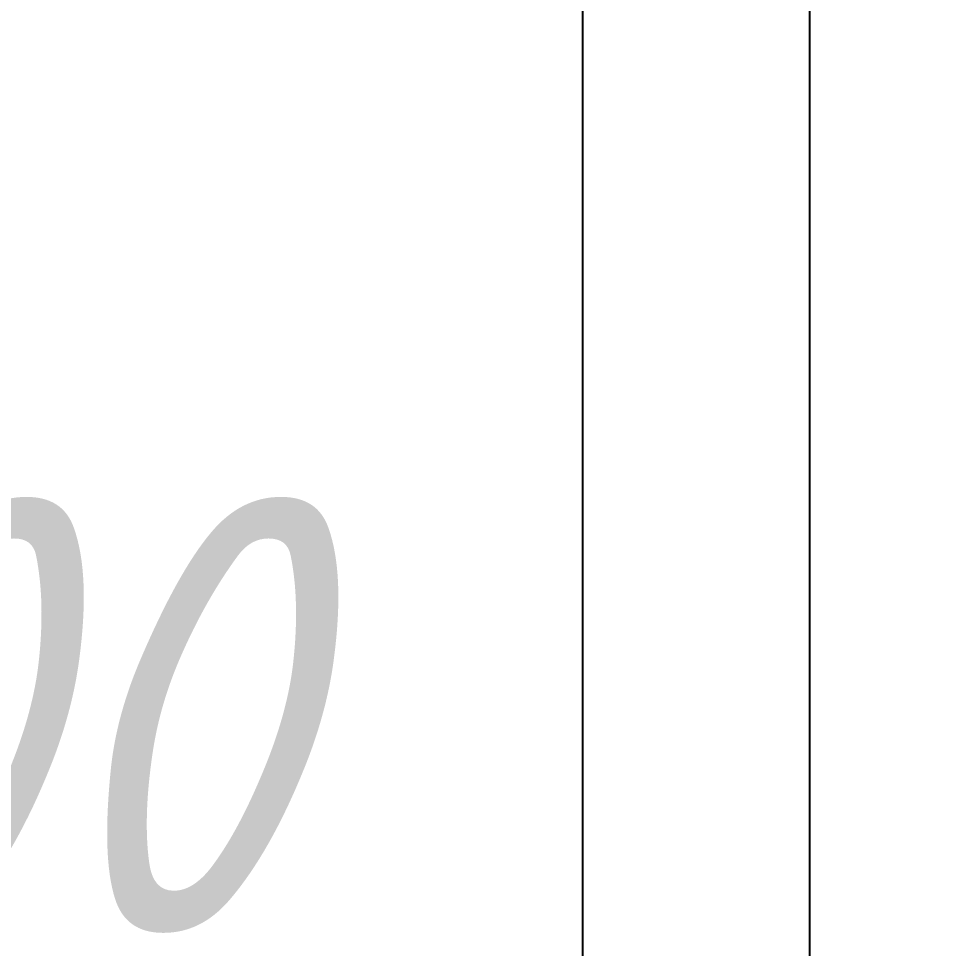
# Model space of a CAD drawing. Header units: millimetres. Extents: x -962 to 79815, y -55582 to 115780.
# Drawn here: x 26098 to 26707, y -7850 to -7235 of the extents above; entities that cross this region are included whole.
import ezdxf
from ezdxf.enums import TextEntityAlignment as Align

# ---------------------------------------------------------------- set-up
doc = ezdxf.new("R2010")
doc.units = ezdxf.units.MM
doc.layers.add('01-Dimension', color=4, linetype='Continuous')
doc.layers.add('03-Text', color=3, linetype='Continuous')
doc.styles.add('GreenexSolar', font='gbeitc.shx', dxfattribs={"width": 0.8, "height": 576.977143})
doc.dimstyles.new('GreenexSolar', dxfattribs={"dimtxt": 3, "dimasz": 1, "dimexe": 0.18, "dimexo": 0.0625, "dimgap": 0.09, "dimtad": 1, "dimtih": 1, "dimtoh": 1, "dimdec": 0, "dimzin": 0, "dimdsep": 46, "dimtxsty": 'GreenexSolar', "dimblk": 'ARCHTICK', "dimcen": 0.09, "dimclrd": 4, "dimclre": 4, "dimclrt": 3, "dimadec": 0, "dimazin": 0, "dimtfac": 1, "dimtdec": 4, "dimtofl": 0, "dimtmove": 0, "dimatfit": 3, "dimfxl": 1, "dimtolj": 1, "dimtzin": 0, "dimarcsym": 0})

# ---------------------------------------------------------------- blocks, each defined once
blk = doc.blocks.new('_ArchTick')
at = {"color": 0, "linetype": 'ByBlock', "const_width": 0.15}
blk.add_lwpolyline([(-0.5, -0.5), (0.5, 0.5)], dxfattribs=at)
blk = doc.blocks.new('*D178')
at = {"layer": '01-Dimension', "color": 4, "lineweight": -2, "transparency": 16777216}
for p, q in [((23730.84, -8065.66), (23730.84, -6889.11)), ((26470.84, -8065.66), (26470.84, -6889.11)), ((23730.84, -6923.73), (26470.84, -6923.73))]:
    blk.add_line(p, q, dxfattribs=at)
at = {"layer": 'Defpoints', "color": 0, "transparency": 16777216}
for p in [(26470.84, -6923.73), (23730.84, -8077.68), (26470.84, -8077.68)]:
    blk.add_point(p, dxfattribs=at)
at = {"layer": '01-Dimension', "color": 4, "lineweight": -2, "transparency": 16777216, "xscale": 192.3257142857143, "yscale": 192.3257142857143, "zscale": 192.3257142857143, "rotation": 180}
blk.add_blockref('_ArchTick', (23730.84, -6923.73), dxfattribs=at)
at = {"layer": '01-Dimension', "color": 4, "lineweight": -2, "transparency": 16777216, "xscale": 192.3257142857143, "yscale": 192.3257142857143, "zscale": 192.3257142857143}
blk.add_blockref('_ArchTick', (26470.84, -6923.73), dxfattribs=at)
at = {"layer": '01-Dimension', "color": 3, "transparency": 16777216, "insert": (25100.84, -6617.93), "char_height": 576.977, "attachment_point": 5, "style": 'GreenexSolar'}
blk.add_mtext('\\A1;2740', dxfattribs=at)
blk = doc.blocks.new('*D179')
at = {"layer": '01-Dimension', "color": 4, "lineweight": -2, "transparency": 16777216}
for p, q in [((26620.84, -8065.66), (26620.84, -6889.11)), ((40616.84, -8065.66), (40616.84, -6889.11)), ((26620.84, -6923.73), (40616.84, -6923.73))]:
    blk.add_line(p, q, dxfattribs=at)
at = {"layer": 'Defpoints', "color": 0, "transparency": 16777216}
for p in [(40616.84, -6923.73), (26620.84, -8077.68), (40616.84, -8077.68)]:
    blk.add_point(p, dxfattribs=at)
at = {"layer": '01-Dimension', "color": 4, "lineweight": -2, "transparency": 16777216, "xscale": 192.3257142857143, "yscale": 192.3257142857143, "zscale": 192.3257142857143, "rotation": 180}
blk.add_blockref('_ArchTick', (26620.84, -6923.73), dxfattribs=at)
at = {"layer": '01-Dimension', "color": 4, "lineweight": -2, "transparency": 16777216, "xscale": 192.3257142857143, "yscale": 192.3257142857143, "zscale": 192.3257142857143}
blk.add_blockref('_ArchTick', (40616.84, -6923.73), dxfattribs=at)
at = {"layer": '01-Dimension', "color": 3, "transparency": 16777216, "insert": (33618.84, -6617.93), "char_height": 576.977, "attachment_point": 5, "style": 'GreenexSolar'}
blk.add_mtext('\\A1;13996', dxfattribs=at)
blk = doc.blocks.new('*D183')
at = {"layer": '01-Dimension', "color": 4, "lineweight": -2, "transparency": 16777216}
for p, q in [((4038.84, -8065.66), (4038.84, -5735.15)), ((65482.84, -8065.66), (65482.84, -5735.15)), ((4038.84, -5769.77), (65482.84, -5769.77))]:
    blk.add_line(p, q, dxfattribs=at)
at = {"layer": 'Defpoints', "color": 0, "transparency": 16777216}
for p in [(65482.84, -5769.77), (4038.84, -8077.68), (65482.84, -8077.68)]:
    blk.add_point(p, dxfattribs=at)
at = {"layer": '01-Dimension', "color": 4, "lineweight": -2, "transparency": 16777216, "xscale": 192.3257142857143, "yscale": 192.3257142857143, "zscale": 192.3257142857143, "rotation": 180}
blk.add_blockref('_ArchTick', (4038.84, -5769.77), dxfattribs=at)
at = {"layer": '01-Dimension', "color": 4, "lineweight": -2, "transparency": 16777216, "xscale": 192.3257142857143, "yscale": 192.3257142857143, "zscale": 192.3257142857143}
blk.add_blockref('_ArchTick', (65482.84, -5769.77), dxfattribs=at)
at = {"layer": '01-Dimension', "color": 3, "transparency": 16777216, "insert": (34760.84, -5463.97), "char_height": 576.977, "attachment_point": 5, "style": 'GreenexSolar'}
blk.add_mtext('\\A1;61444', dxfattribs=at)

msp = doc.modelspace()

# ---------------------------------------------------------------- texts
at = {"layer": '03-Text', "style": 'GreenexSolar'}
msp.add_text('ST140x3.5-Q500', height=288.4886, dxfattribs=at).set_placement((25100.84, -7839.98), align=Align.CENTER)

# ---------------------------------------------------------------- dimensions: what is measured, and where the dimension line sits
at = {"layer": '01-Dimension'}
for base, p1, p2, picture, middle in [((65482.84, -5769.77), (4038.84, -8077.68), (65482.84, -8077.68), '*D183', (34760.84, -5463.97)), ((26470.84, -6923.73), (23730.84, -8077.68), (26470.84, -8077.68), '*D178', (25100.84, -6617.93)), ((40616.84, -6923.73), (26620.84, -8077.68), (40616.84, -8077.68), '*D179', (33618.84, -6617.93))]:
    dim = msp.add_linear_dim(base=base, p1=p1, p2=p2, dimstyle='GreenexSolar', override={"dimscale": 192.325714}, dxfattribs=at)
    dim.commit()
    dim.dimension.update_dxf_attribs({"geometry": picture, "text_midpoint": middle})

doc.saveas('drawing.dxf')
